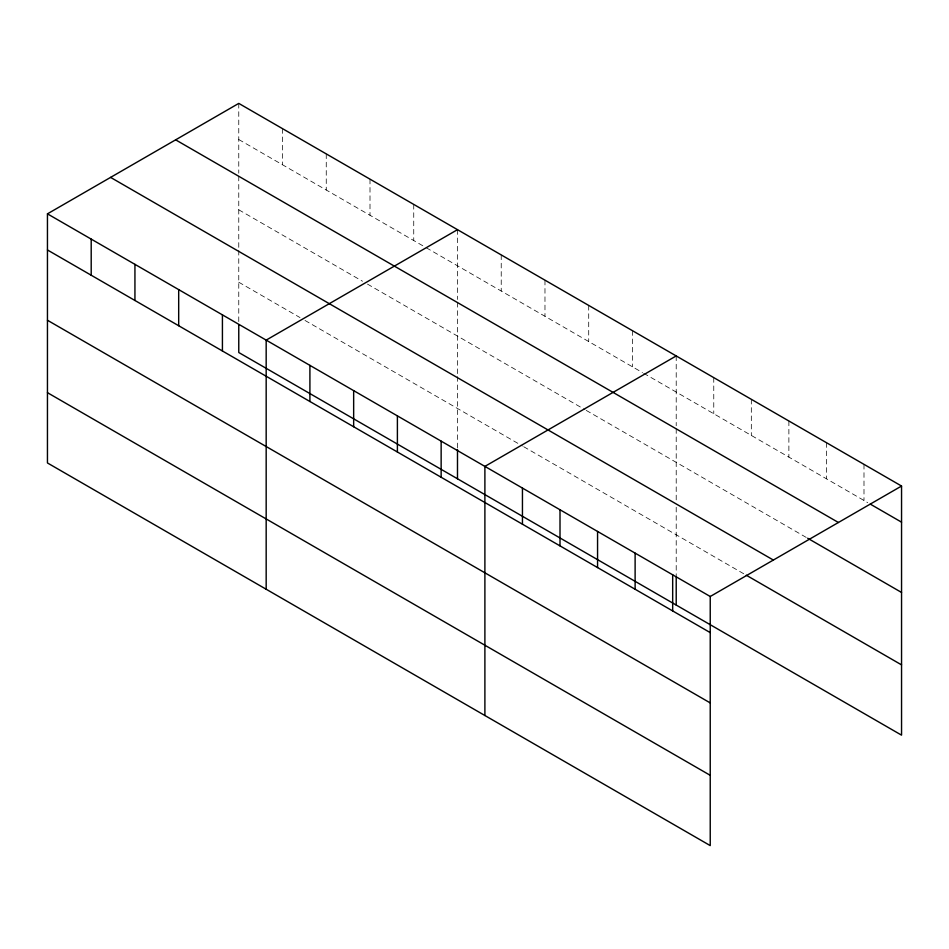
<?xml version="1.0" encoding="UTF-8"?>
<svg xmlns="http://www.w3.org/2000/svg" width="949" height="949" viewBox="0 0 949 949"><rect width="100%" height="100%" fill="white"/><g stroke="black" fill="none" stroke-linecap="round" stroke-linejoin="round"><path stroke-width="0.71" stroke-dasharray="4.75 3.56" d="M238.768 139.515L424.986 247.025M426.243 247.748L642.461 372.577M643.707 373.301L867.754 502.65M238.768 209.8L362.506 281.236M367.5 284.119L584.964 409.671M586.221 410.395L806.401 537.514M238.768 282.209L300.014 317.571M305.009 320.454L522.472 446.006M523.729 446.73L743.802 573.801M863.993 464.358L863.993 500.479M826.437 442.673L826.437 478.794M788.88 420.988L788.88 457.11M751.323 399.304L751.323 435.425M713.767 377.619L713.767 413.74M676.21 355.934L676.21 425.745M676.21 428.663L676.21 501.452M676.21 507.252L676.21 575.77M632.461 330.679L632.461 366.8M588.712 305.424L588.712 341.545M544.975 280.18L544.975 316.29M501.226 254.925L501.226 291.035M457.489 229.67L457.489 299.469M457.489 302.399L457.489 375.175M457.489 376.623L457.489 448.023M413.74 204.415L413.74 240.536M370.003 179.159L370.003 215.281M326.254 153.904L326.254 190.025M282.517 128.649L282.517 164.77M238.768 103.394L238.768 173.192M238.768 176.123L238.768 248.899M238.768 250.346L238.768 323.218"/><path stroke-width="1.42" d="M47.45 213.845L710.232 596.494L710.232 845.606L47.45 462.958L47.45 213.845L238.768 103.394L901.55 486.042L901.55 735.155L238.768 352.506L238.768 324.677M457.489 229.67L266.171 340.122L266.171 589.234M676.21 355.934L484.892 466.398L484.892 715.51M710.232 596.494L901.55 486.042M870.257 504.097L901.55 522.164M175.636 139.835L838.418 522.496M807.658 538.237L901.55 592.449M110.582 177.392L773.364 560.052M746.317 575.236L901.55 664.869M47.45 249.967L710.232 632.615M47.45 320.252L710.232 702.912M47.45 392.672L710.232 775.321M676.21 577.229L676.21 605.047M672.675 574.809L672.675 610.931M635.118 553.137L635.118 589.258M597.562 531.452L597.562 567.573M560.005 509.767L560.005 545.889M522.448 488.083L522.448 524.204M457.489 449.494L457.489 478.782M441.143 441.143L441.143 477.264M397.394 415.887L397.394 452.009M353.657 390.632L353.657 426.753M309.908 365.377L309.908 401.498M222.422 314.866L222.422 350.988M178.685 289.611L178.685 325.732M134.936 264.356L134.936 300.477M91.199 239.101L91.199 275.222"/></g></svg>
